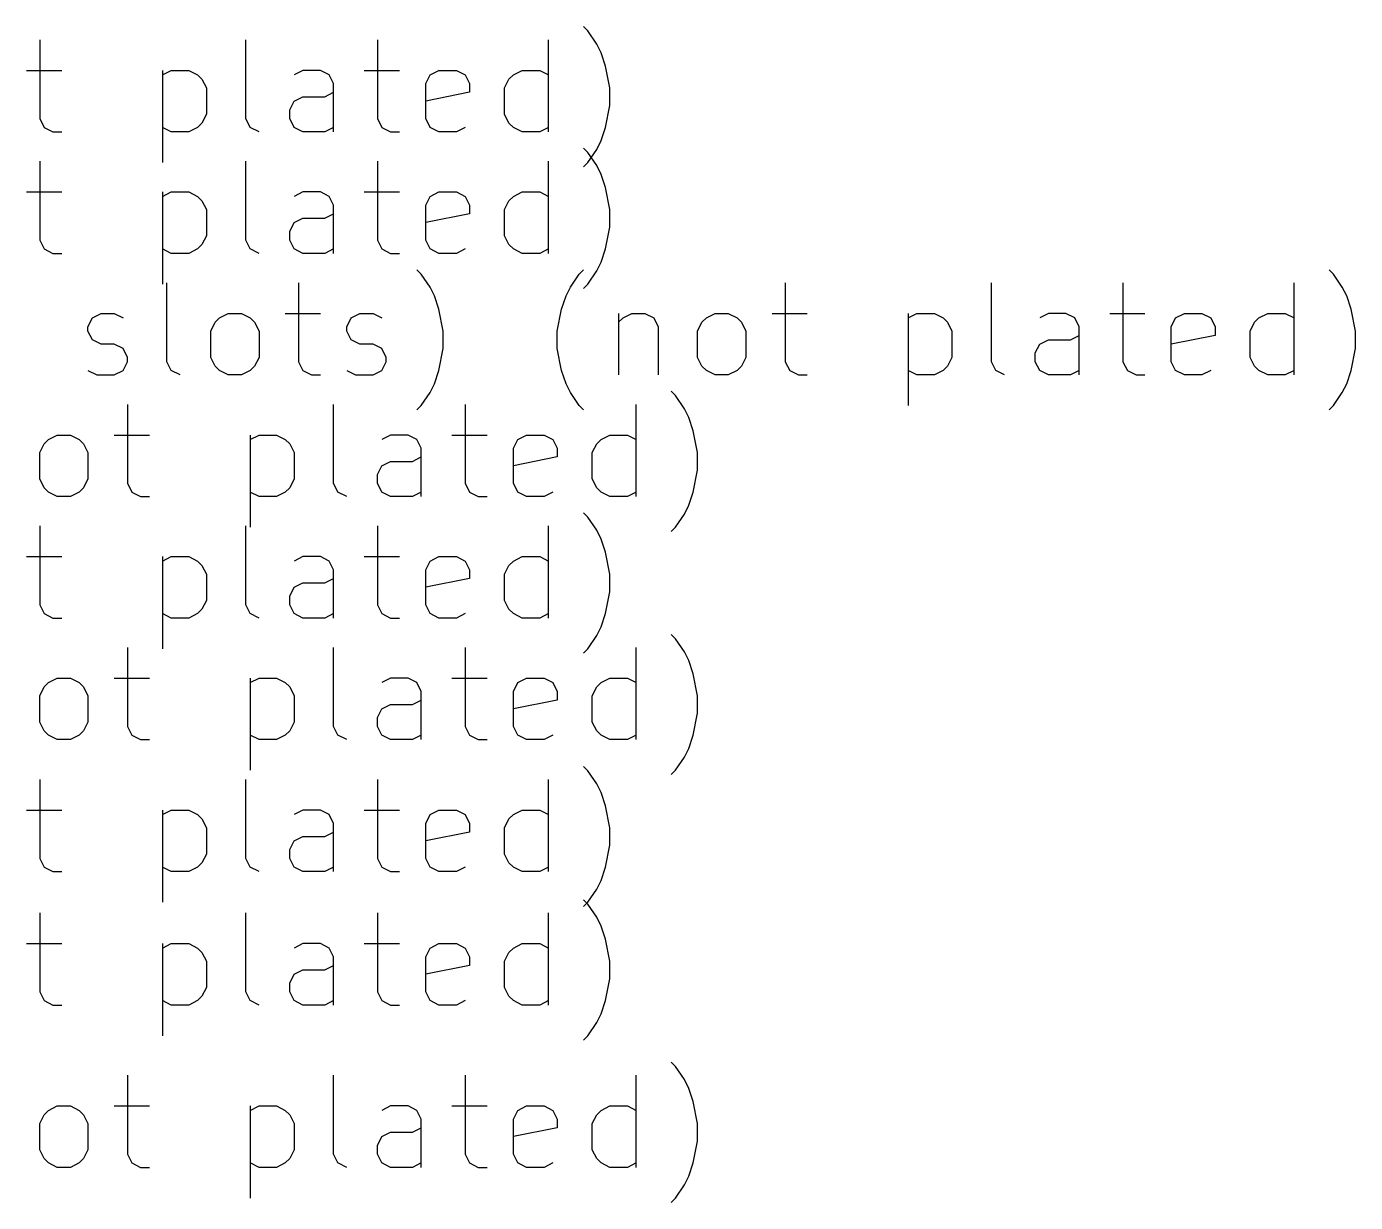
# Model space of a CAD drawing. Extents: x 32 to 156, y -183 to -30.
# Drawn here: x 112.41 to 155.69, y -183.37 to -145.06 of the extents above; entities that cross this region are included whole.
import ezdxf

# ---------------------------------------------------------------- set-up
doc = ezdxf.new("R2010")
doc.units = 0
doc.header["$MEASUREMENT"] = 0
doc.layers.add('BLACK', color=7, linetype='CONTINUOUS')

msp = doc.modelspace()

# ---------------------------------------------------------------- linework, layer by layer
at = {"layer": 'Black'}
for p, q in [((130.691, -145.206), (130.549, -145.064)), ((130.977, -145.635), (130.691, -145.206)), ((112.834, -145.492), (112.834, -148.064)), ((119.549, -148.064), (119.549, -145.492)), ((123.834, -145.492), (123.834, -148.064)), ((129.406, -148.492), (129.406, -145.492)), ((131.12, -145.921), (130.977, -145.635)), ((131.263, -146.349), (131.12, -145.921)), ((112.406, -146.492), (113.549, -146.492)), ((116.834, -146.492), (116.834, -149.492)), ((116.834, -146.635), (117.12, -146.492)), ((117.12, -146.492), (117.691, -146.492)), ((117.691, -146.492), (117.977, -146.635)), ((117.977, -146.635), (118.12, -146.778)), ((121.406, -146.492), (121.12, -146.635)), ((121.977, -146.492), (121.406, -146.492)), ((122.263, -146.635), (121.977, -146.492)), ((122.406, -146.921), (122.263, -146.635)), ((123.406, -146.492), (124.549, -146.492)), ((125.406, -146.921), (125.549, -146.635)), ((125.549, -146.635), (125.834, -146.492)), ((125.834, -146.492), (126.406, -146.492)), ((126.406, -146.492), (126.691, -146.635)), ((126.691, -146.635), (126.834, -146.921)), ((128.12, -146.778), (128.263, -146.635)), ((128.263, -146.635), (128.549, -146.492)), ((128.549, -146.492), (129.12, -146.492)), ((129.12, -146.492), (129.406, -146.635)), ((131.406, -147.064), (131.263, -146.349)), ((118.12, -146.778), (118.263, -147.064)), ((118.263, -147.064), (118.263, -147.921)), ((122.406, -148.492), (122.406, -146.921)), ((125.406, -148.064), (125.406, -146.921)), ((126.834, -146.921), (126.834, -147.206)), ((127.977, -147.064), (128.12, -146.778)), ((127.977, -147.921), (127.977, -147.064)), ((131.406, -147.635), (131.406, -147.064)), ((120.977, -147.778), (121.12, -147.492)), ((121.12, -147.492), (121.406, -147.349)), ((121.406, -147.349), (122.12, -147.349)), ((122.12, -147.349), (122.406, -147.206)), ((126.834, -147.206), (125.406, -147.492)), ((118.263, -147.921), (118.12, -148.206)), ((120.977, -148.064), (120.977, -147.778)), ((128.12, -148.206), (127.977, -147.921)), ((131.263, -148.349), (131.406, -147.635)), ((112.834, -148.064), (112.977, -148.349)), ((112.977, -148.349), (113.263, -148.492)), ((117.12, -148.492), (116.834, -148.349)), ((117.977, -148.349), (117.691, -148.492)), ((118.12, -148.206), (117.977, -148.349)), ((119.691, -148.349), (119.549, -148.064)), ((119.977, -148.492), (119.691, -148.349)), ((121.12, -148.349), (120.977, -148.064)), ((121.406, -148.492), (121.12, -148.349)), ((122.406, -148.349), (122.12, -148.492)), ((123.834, -148.064), (123.977, -148.349)), ((123.977, -148.349), (124.263, -148.492)), ((125.549, -148.349), (125.406, -148.064)), ((125.834, -148.492), (125.549, -148.349)), ((126.691, -148.349), (126.406, -148.492)), ((128.263, -148.349), (128.12, -148.206)), ((128.549, -148.492), (128.263, -148.349)), ((129.406, -148.349), (129.12, -148.492)), ((131.12, -148.778), (131.263, -148.349)), ((113.263, -148.492), (113.549, -148.492)), ((117.691, -148.492), (117.12, -148.492)), ((122.12, -148.492), (121.406, -148.492)), ((124.263, -148.492), (124.549, -148.492)), ((126.406, -148.492), (125.834, -148.492)), ((129.12, -148.492), (128.549, -148.492)), ((130.977, -149.064), (131.12, -148.778)), ((130.691, -149.166), (130.549, -149.024)), ((130.691, -149.492), (130.977, -149.064)), ((130.977, -149.595), (130.691, -149.166)), ((112.834, -149.452), (112.834, -152.024)), ((119.549, -152.024), (119.549, -149.452)), ((123.834, -149.452), (123.834, -152.024)), ((129.406, -152.452), (129.406, -149.452)), ((130.549, -149.635), (130.691, -149.492)), ((131.12, -149.881), (130.977, -149.595)), ((131.263, -150.309), (131.12, -149.881)), ((112.406, -150.452), (113.549, -150.452)), ((116.834, -150.452), (116.834, -153.452)), ((116.834, -150.595), (117.12, -150.452)), ((117.12, -150.452), (117.691, -150.452)), ((117.691, -150.452), (117.977, -150.595)), ((117.977, -150.595), (118.12, -150.738)), ((121.406, -150.452), (121.12, -150.595)), ((121.977, -150.452), (121.406, -150.452)), ((122.263, -150.595), (121.977, -150.452)), ((122.406, -150.881), (122.263, -150.595)), ((123.406, -150.452), (124.549, -150.452)), ((125.406, -150.881), (125.549, -150.595)), ((125.549, -150.595), (125.834, -150.452)), ((125.834, -150.452), (126.406, -150.452)), ((126.406, -150.452), (126.691, -150.595)), ((126.691, -150.595), (126.834, -150.881)), ((128.12, -150.738), (128.263, -150.595)), ((128.263, -150.595), (128.549, -150.452)), ((128.549, -150.452), (129.12, -150.452)), ((129.12, -150.452), (129.406, -150.595)), ((131.406, -151.024), (131.263, -150.309)), ((118.12, -150.738), (118.263, -151.024)), ((118.263, -151.024), (118.263, -151.881)), ((122.406, -152.452), (122.406, -150.881)), ((125.406, -152.024), (125.406, -150.881)), ((126.834, -150.881), (126.834, -151.166)), ((127.977, -151.024), (128.12, -150.738)), ((127.977, -151.881), (127.977, -151.024)), ((131.406, -151.595), (131.406, -151.024)), ((120.977, -151.738), (121.12, -151.452)), ((121.12, -151.452), (121.406, -151.309)), ((121.406, -151.309), (122.12, -151.309)), ((122.12, -151.309), (122.406, -151.166)), ((126.834, -151.166), (125.406, -151.452)), ((118.263, -151.881), (118.12, -152.166)), ((120.977, -152.024), (120.977, -151.738)), ((128.12, -152.166), (127.977, -151.881)), ((131.263, -152.309), (131.406, -151.595)), ((112.834, -152.024), (112.977, -152.309)), ((112.977, -152.309), (113.263, -152.452)), ((117.12, -152.452), (116.834, -152.309)), ((117.977, -152.309), (117.691, -152.452)), ((118.12, -152.166), (117.977, -152.309)), ((119.691, -152.309), (119.549, -152.024)), ((119.977, -152.452), (119.691, -152.309)), ((121.12, -152.309), (120.977, -152.024)), ((121.406, -152.452), (121.12, -152.309)), ((122.406, -152.309), (122.12, -152.452)), ((123.834, -152.024), (123.977, -152.309)), ((123.977, -152.309), (124.263, -152.452)), ((125.549, -152.309), (125.406, -152.024)), ((125.834, -152.452), (125.549, -152.309)), ((126.691, -152.309), (126.406, -152.452)), ((128.263, -152.309), (128.12, -152.166)), ((128.549, -152.452), (128.263, -152.309)), ((129.406, -152.309), (129.12, -152.452)), ((131.12, -152.738), (131.263, -152.309)), ((113.263, -152.452), (113.549, -152.452)), ((117.691, -152.452), (117.12, -152.452)), ((122.12, -152.452), (121.406, -152.452)), ((124.263, -152.452), (124.549, -152.452)), ((126.406, -152.452), (125.834, -152.452)), ((129.12, -152.452), (128.549, -152.452)), ((130.977, -153.024), (131.12, -152.738)), ((125.263, -153.126), (125.12, -152.984)), ((125.549, -153.555), (125.263, -153.126)), ((130.12, -153.555), (130.406, -153.126)), ((130.406, -153.126), (130.549, -152.984)), ((130.691, -153.452), (130.977, -153.024)), ((154.977, -153.126), (154.834, -152.984)), ((155.263, -153.555), (154.977, -153.126)), ((116.977, -155.984), (116.977, -153.412)), ((121.263, -153.412), (121.263, -155.984)), ((125.691, -153.841), (125.549, -153.555)), ((129.977, -153.841), (130.12, -153.555)), ((130.549, -153.595), (130.691, -153.452)), ((137.12, -153.412), (137.12, -155.984)), ((143.834, -155.984), (143.834, -153.412)), ((148.12, -153.412), (148.12, -155.984)), ((153.691, -156.412), (153.691, -153.412)), ((155.406, -153.841), (155.263, -153.555)), ((125.834, -154.269), (125.691, -153.841)), ((129.834, -154.269), (129.977, -153.841)), ((155.549, -154.269), (155.406, -153.841)), ((114.549, -154.555), (114.834, -154.412)), ((114.834, -154.412), (115.263, -154.412)), ((115.263, -154.412), (115.549, -154.555)), ((118.691, -154.555), (118.977, -154.412)), ((118.977, -154.412), (119.406, -154.412)), ((119.406, -154.412), (119.691, -154.555)), ((120.834, -154.412), (121.977, -154.412)), ((122.977, -154.555), (123.263, -154.412)), ((123.263, -154.412), (123.691, -154.412)), ((123.691, -154.412), (123.977, -154.555)), ((125.977, -154.984), (125.834, -154.269)), ((129.691, -154.984), (129.834, -154.269)), ((131.691, -154.412), (131.691, -156.412)), ((131.834, -154.555), (132.12, -154.412)), ((132.12, -154.412), (132.549, -154.412)), ((132.549, -154.412), (132.834, -154.555)), ((134.549, -154.555), (134.834, -154.412)), ((134.834, -154.412), (135.263, -154.412)), ((135.263, -154.412), (135.549, -154.555)), ((136.691, -154.412), (137.834, -154.412)), ((141.12, -154.412), (141.12, -157.412)), ((141.12, -154.555), (141.406, -154.412)), ((141.406, -154.412), (141.977, -154.412)), ((141.977, -154.412), (142.263, -154.555)), ((145.691, -154.412), (145.406, -154.555)), ((146.263, -154.412), (145.691, -154.412)), ((146.549, -154.555), (146.263, -154.412)), ((147.691, -154.412), (148.834, -154.412)), ((149.834, -154.555), (150.12, -154.412)), ((150.12, -154.412), (150.691, -154.412)), ((150.691, -154.412), (150.977, -154.555)), ((152.549, -154.555), (152.834, -154.412)), ((152.834, -154.412), (153.406, -154.412)), ((153.406, -154.412), (153.691, -154.555)), ((155.691, -154.984), (155.549, -154.269)), ((114.406, -154.841), (114.549, -154.555)), ((114.406, -154.984), (114.406, -154.841)), ((118.406, -154.984), (118.549, -154.698)), ((118.549, -154.698), (118.691, -154.555)), ((119.691, -154.555), (119.834, -154.698)), ((119.834, -154.698), (119.977, -154.984)), ((122.834, -154.841), (122.977, -154.555)), ((122.834, -154.984), (122.834, -154.841)), ((131.691, -154.698), (131.834, -154.555)), ((132.834, -154.555), (132.977, -154.841)), ((132.977, -154.841), (132.977, -156.412)), ((134.263, -154.984), (134.406, -154.698)), ((134.406, -154.698), (134.549, -154.555)), ((135.549, -154.555), (135.691, -154.698)), ((135.691, -154.698), (135.834, -154.984)), ((142.263, -154.555), (142.406, -154.698)), ((142.406, -154.698), (142.549, -154.984)), ((146.691, -154.841), (146.549, -154.555)), ((146.691, -156.412), (146.691, -154.841)), ((149.691, -154.841), (149.834, -154.555)), ((149.691, -155.984), (149.691, -154.841)), ((150.977, -154.555), (151.12, -154.841)), ((151.12, -154.841), (151.12, -155.126)), ((152.263, -154.984), (152.406, -154.698)), ((152.406, -154.698), (152.549, -154.555)), ((114.549, -155.269), (114.406, -154.984)), ((114.834, -155.412), (114.549, -155.269)), ((118.406, -155.841), (118.406, -154.984)), ((119.977, -154.984), (119.977, -155.841)), ((122.977, -155.269), (122.834, -154.984)), ((123.263, -155.412), (122.977, -155.269)), ((125.977, -155.555), (125.977, -154.984)), ((129.691, -155.555), (129.691, -154.984)), ((134.263, -155.841), (134.263, -154.984)), ((135.834, -154.984), (135.834, -155.841)), ((142.549, -154.984), (142.549, -155.841)), ((145.406, -155.412), (145.691, -155.269)), ((145.691, -155.269), (146.406, -155.269)), ((146.406, -155.269), (146.691, -155.126)), ((151.12, -155.126), (149.691, -155.412)), ((152.263, -155.841), (152.263, -154.984)), ((155.691, -155.555), (155.691, -154.984)), ((115.263, -155.412), (114.834, -155.412)), ((115.549, -155.555), (115.263, -155.412)), ((115.691, -155.841), (115.549, -155.555)), ((123.691, -155.412), (123.263, -155.412)), ((123.977, -155.555), (123.691, -155.412)), ((124.12, -155.841), (123.977, -155.555)), ((125.834, -156.269), (125.977, -155.555)), ((129.834, -156.269), (129.691, -155.555)), ((145.263, -155.698), (145.406, -155.412)), ((145.263, -155.984), (145.263, -155.698)), ((155.549, -156.269), (155.691, -155.555)), ((115.549, -156.269), (115.691, -155.984)), ((115.691, -155.984), (115.691, -155.841)), ((117.12, -156.269), (116.977, -155.984)), ((118.549, -156.126), (118.406, -155.841)), ((118.691, -156.269), (118.549, -156.126)), ((119.834, -156.126), (119.691, -156.269)), ((119.977, -155.841), (119.834, -156.126)), ((121.263, -155.984), (121.406, -156.269)), ((123.977, -156.269), (124.12, -155.984)), ((124.12, -155.984), (124.12, -155.841)), ((134.406, -156.126), (134.263, -155.841)), ((134.549, -156.269), (134.406, -156.126)), ((135.691, -156.126), (135.549, -156.269)), ((135.834, -155.841), (135.691, -156.126)), ((137.12, -155.984), (137.263, -156.269)), ((142.406, -156.126), (142.263, -156.269)), ((142.549, -155.841), (142.406, -156.126)), ((143.977, -156.269), (143.834, -155.984)), ((145.406, -156.269), (145.263, -155.984)), ((148.12, -155.984), (148.263, -156.269)), ((149.834, -156.269), (149.691, -155.984)), ((152.406, -156.126), (152.263, -155.841)), ((152.549, -156.269), (152.406, -156.126)), ((114.406, -156.269), (114.691, -156.412)), ((114.691, -156.412), (115.263, -156.412)), ((115.263, -156.412), (115.549, -156.269)), ((117.406, -156.412), (117.12, -156.269)), ((118.977, -156.412), (118.691, -156.269)), ((119.406, -156.412), (118.977, -156.412)), ((119.691, -156.269), (119.406, -156.412)), ((121.406, -156.269), (121.691, -156.412)), ((121.691, -156.412), (121.977, -156.412)), ((122.834, -156.269), (123.12, -156.412)), ((123.12, -156.412), (123.691, -156.412)), ((123.691, -156.412), (123.977, -156.269)), ((125.691, -156.698), (125.834, -156.269)), ((129.977, -156.698), (129.834, -156.269)), ((134.834, -156.412), (134.549, -156.269)), ((135.263, -156.412), (134.834, -156.412)), ((135.549, -156.269), (135.263, -156.412)), ((137.263, -156.269), (137.549, -156.412)), ((137.549, -156.412), (137.834, -156.412)), ((141.406, -156.412), (141.12, -156.269)), ((141.977, -156.412), (141.406, -156.412)), ((142.263, -156.269), (141.977, -156.412)), ((144.263, -156.412), (143.977, -156.269)), ((145.691, -156.412), (145.406, -156.269)), ((146.406, -156.412), (145.691, -156.412)), ((146.691, -156.269), (146.406, -156.412)), ((148.263, -156.269), (148.549, -156.412)), ((148.549, -156.412), (148.834, -156.412)), ((150.12, -156.412), (149.834, -156.269)), ((150.691, -156.412), (150.12, -156.412)), ((150.977, -156.269), (150.691, -156.412)), ((152.834, -156.412), (152.549, -156.269)), ((153.406, -156.412), (152.834, -156.412)), ((153.691, -156.269), (153.406, -156.412)), ((155.406, -156.698), (155.549, -156.269)), ((125.263, -157.412), (125.549, -156.984)), ((125.549, -156.984), (125.691, -156.698)), ((130.12, -156.984), (129.977, -156.698)), ((130.406, -157.412), (130.12, -156.984)), ((133.549, -157.086), (133.406, -156.944)), ((133.834, -157.515), (133.549, -157.086)), ((154.977, -157.412), (155.263, -156.984)), ((155.263, -156.984), (155.406, -156.698)), ((115.691, -157.372), (115.691, -159.944)), ((122.406, -159.944), (122.406, -157.372)), ((125.12, -157.555), (125.263, -157.412)), ((126.691, -157.372), (126.691, -159.944)), ((130.549, -157.555), (130.406, -157.412)), ((132.263, -160.372), (132.263, -157.372)), ((133.977, -157.801), (133.834, -157.515)), ((154.834, -157.555), (154.977, -157.412)), ((134.12, -158.229), (133.977, -157.801)), ((113.12, -158.515), (113.406, -158.372)), ((113.406, -158.372), (113.834, -158.372)), ((113.834, -158.372), (114.12, -158.515)), ((115.263, -158.372), (116.406, -158.372)), ((119.691, -158.372), (119.691, -161.372)), ((119.691, -158.515), (119.977, -158.372)), ((119.977, -158.372), (120.549, -158.372)), ((120.549, -158.372), (120.834, -158.515)), ((124.263, -158.372), (123.977, -158.515)), ((124.834, -158.372), (124.263, -158.372)), ((125.12, -158.515), (124.834, -158.372)), ((126.263, -158.372), (127.406, -158.372)), ((128.406, -158.515), (128.691, -158.372)), ((128.691, -158.372), (129.263, -158.372)), ((129.263, -158.372), (129.549, -158.515)), ((131.12, -158.515), (131.406, -158.372)), ((131.406, -158.372), (131.977, -158.372)), ((131.977, -158.372), (132.263, -158.515)), ((134.263, -158.944), (134.12, -158.229)), ((112.834, -158.944), (112.977, -158.658)), ((112.977, -158.658), (113.12, -158.515)), ((114.12, -158.515), (114.263, -158.658)), ((114.263, -158.658), (114.406, -158.944)), ((120.834, -158.515), (120.977, -158.658)), ((120.977, -158.658), (121.12, -158.944)), ((125.263, -158.801), (125.12, -158.515)), ((125.263, -160.372), (125.263, -158.801)), ((128.263, -158.801), (128.406, -158.515)), ((128.263, -159.944), (128.263, -158.801)), ((129.549, -158.515), (129.691, -158.801)), ((129.691, -158.801), (129.691, -159.086)), ((130.834, -158.944), (130.977, -158.658)), ((130.977, -158.658), (131.12, -158.515)), ((112.834, -159.801), (112.834, -158.944)), ((114.406, -158.944), (114.406, -159.801)), ((121.12, -158.944), (121.12, -159.801)), ((123.977, -159.372), (124.263, -159.229)), ((124.263, -159.229), (124.977, -159.229)), ((124.977, -159.229), (125.263, -159.086)), ((129.691, -159.086), (128.263, -159.372)), ((130.834, -159.801), (130.834, -158.944)), ((134.263, -159.515), (134.263, -158.944)), ((123.834, -159.658), (123.977, -159.372)), ((123.834, -159.944), (123.834, -159.658)), ((134.12, -160.229), (134.263, -159.515)), ((112.977, -160.086), (112.834, -159.801)), ((113.12, -160.229), (112.977, -160.086)), ((114.263, -160.086), (114.12, -160.229)), ((114.406, -159.801), (114.263, -160.086)), ((115.691, -159.944), (115.834, -160.229)), ((120.977, -160.086), (120.834, -160.229)), ((121.12, -159.801), (120.977, -160.086)), ((122.549, -160.229), (122.406, -159.944)), ((123.977, -160.229), (123.834, -159.944)), ((126.691, -159.944), (126.834, -160.229)), ((128.406, -160.229), (128.263, -159.944)), ((130.977, -160.086), (130.834, -159.801)), ((131.12, -160.229), (130.977, -160.086)), ((113.406, -160.372), (113.12, -160.229)), ((113.834, -160.372), (113.406, -160.372)), ((114.12, -160.229), (113.834, -160.372)), ((115.834, -160.229), (116.12, -160.372)), ((116.12, -160.372), (116.406, -160.372)), ((119.977, -160.372), (119.691, -160.229)), ((120.549, -160.372), (119.977, -160.372)), ((120.834, -160.229), (120.549, -160.372)), ((122.834, -160.372), (122.549, -160.229)), ((124.263, -160.372), (123.977, -160.229)), ((124.977, -160.372), (124.263, -160.372)), ((125.263, -160.229), (124.977, -160.372)), ((126.834, -160.229), (127.12, -160.372)), ((127.12, -160.372), (127.406, -160.372)), ((128.691, -160.372), (128.406, -160.229)), ((129.263, -160.372), (128.691, -160.372)), ((129.549, -160.229), (129.263, -160.372)), ((131.406, -160.372), (131.12, -160.229)), ((131.977, -160.372), (131.406, -160.372)), ((132.263, -160.229), (131.977, -160.372)), ((133.977, -160.658), (134.12, -160.229)), ((130.691, -161.046), (130.549, -160.904)), ((133.549, -161.372), (133.834, -160.944)), ((133.834, -160.944), (133.977, -160.658)), ((112.834, -161.332), (112.834, -163.904)), ((119.549, -163.904), (119.549, -161.332)), ((123.834, -161.332), (123.834, -163.904)), ((129.406, -164.332), (129.406, -161.332)), ((130.977, -161.475), (130.691, -161.046)), ((133.406, -161.515), (133.549, -161.372)), ((131.12, -161.761), (130.977, -161.475)), ((131.263, -162.189), (131.12, -161.761)), ((131.406, -162.904), (131.263, -162.189)), ((112.406, -162.332), (113.549, -162.332)), ((116.834, -162.332), (116.834, -165.332)), ((116.834, -162.475), (117.12, -162.332)), ((117.12, -162.332), (117.691, -162.332)), ((117.691, -162.332), (117.977, -162.475)), ((117.977, -162.475), (118.12, -162.618)), ((118.12, -162.618), (118.263, -162.904)), ((121.406, -162.332), (121.12, -162.475)), ((121.977, -162.332), (121.406, -162.332)), ((122.263, -162.475), (121.977, -162.332)), ((122.406, -162.761), (122.263, -162.475)), ((123.406, -162.332), (124.549, -162.332)), ((125.406, -162.761), (125.549, -162.475)), ((125.549, -162.475), (125.834, -162.332)), ((125.834, -162.332), (126.406, -162.332)), ((126.406, -162.332), (126.691, -162.475)), ((126.691, -162.475), (126.834, -162.761)), ((127.977, -162.904), (128.12, -162.618)), ((128.12, -162.618), (128.263, -162.475)), ((128.263, -162.475), (128.549, -162.332)), ((128.549, -162.332), (129.12, -162.332)), ((129.12, -162.332), (129.406, -162.475)), ((118.263, -162.904), (118.263, -163.761)), ((122.12, -163.189), (122.406, -163.046)), ((122.406, -164.332), (122.406, -162.761)), ((125.406, -163.904), (125.406, -162.761)), ((126.834, -163.046), (125.406, -163.332)), ((126.834, -162.761), (126.834, -163.046)), ((127.977, -163.761), (127.977, -162.904)), ((131.406, -163.475), (131.406, -162.904)), ((120.977, -163.618), (121.12, -163.332)), ((121.12, -163.332), (121.406, -163.189)), ((121.406, -163.189), (122.12, -163.189)), ((131.263, -164.189), (131.406, -163.475)), ((112.834, -163.904), (112.977, -164.189)), ((118.12, -164.046), (117.977, -164.189)), ((118.263, -163.761), (118.12, -164.046)), ((119.691, -164.189), (119.549, -163.904)), ((120.977, -163.904), (120.977, -163.618)), ((121.12, -164.189), (120.977, -163.904)), ((123.834, -163.904), (123.977, -164.189)), ((125.549, -164.189), (125.406, -163.904)), ((128.12, -164.046), (127.977, -163.761)), ((128.263, -164.189), (128.12, -164.046)), ((112.977, -164.189), (113.263, -164.332)), ((113.263, -164.332), (113.549, -164.332)), ((117.12, -164.332), (116.834, -164.189)), ((117.691, -164.332), (117.12, -164.332)), ((117.977, -164.189), (117.691, -164.332)), ((119.977, -164.332), (119.691, -164.189)), ((121.406, -164.332), (121.12, -164.189)), ((122.12, -164.332), (121.406, -164.332)), ((122.406, -164.189), (122.12, -164.332)), ((123.977, -164.189), (124.263, -164.332)), ((124.263, -164.332), (124.549, -164.332)), ((125.834, -164.332), (125.549, -164.189)), ((126.406, -164.332), (125.834, -164.332)), ((126.691, -164.189), (126.406, -164.332)), ((128.549, -164.332), (128.263, -164.189)), ((129.12, -164.332), (128.549, -164.332)), ((129.406, -164.189), (129.12, -164.332)), ((131.12, -164.618), (131.263, -164.189)), ((130.691, -165.332), (130.977, -164.904)), ((130.977, -164.904), (131.12, -164.618)), ((133.549, -165.006), (133.406, -164.864)), ((115.691, -165.292), (115.691, -167.864)), ((122.406, -167.864), (122.406, -165.292)), ((126.691, -165.292), (126.691, -167.864)), ((130.549, -165.475), (130.691, -165.332)), ((132.263, -168.292), (132.263, -165.292)), ((133.834, -165.435), (133.549, -165.006)), ((133.977, -165.721), (133.834, -165.435)), ((134.12, -166.149), (133.977, -165.721)), ((134.263, -166.864), (134.12, -166.149)), ((112.834, -166.864), (112.977, -166.578)), ((112.977, -166.578), (113.12, -166.435)), ((113.12, -166.435), (113.406, -166.292)), ((113.406, -166.292), (113.834, -166.292)), ((113.834, -166.292), (114.12, -166.435)), ((114.12, -166.435), (114.263, -166.578)), ((114.263, -166.578), (114.406, -166.864)), ((115.263, -166.292), (116.406, -166.292)), ((119.691, -166.292), (119.691, -169.292)), ((119.691, -166.435), (119.977, -166.292)), ((119.977, -166.292), (120.549, -166.292)), ((120.549, -166.292), (120.834, -166.435)), ((120.834, -166.435), (120.977, -166.578)), ((120.977, -166.578), (121.12, -166.864)), ((124.263, -166.292), (123.977, -166.435)), ((124.834, -166.292), (124.263, -166.292)), ((125.12, -166.435), (124.834, -166.292)), ((125.263, -166.721), (125.12, -166.435)), ((126.263, -166.292), (127.406, -166.292)), ((128.263, -166.721), (128.406, -166.435)), ((128.406, -166.435), (128.691, -166.292)), ((128.691, -166.292), (129.263, -166.292)), ((129.263, -166.292), (129.549, -166.435)), ((129.549, -166.435), (129.691, -166.721)), ((130.834, -166.864), (130.977, -166.578)), ((130.977, -166.578), (131.12, -166.435)), ((131.12, -166.435), (131.406, -166.292)), ((131.406, -166.292), (131.977, -166.292)), ((131.977, -166.292), (132.263, -166.435)), ((112.834, -167.721), (112.834, -166.864)), ((114.406, -166.864), (114.406, -167.721)), ((121.12, -166.864), (121.12, -167.721)), ((124.977, -167.149), (125.263, -167.006)), ((125.263, -168.292), (125.263, -166.721)), ((128.263, -167.864), (128.263, -166.721)), ((129.691, -167.006), (128.263, -167.292)), ((129.691, -166.721), (129.691, -167.006)), ((130.834, -167.721), (130.834, -166.864)), ((134.263, -167.435), (134.263, -166.864)), ((123.834, -167.578), (123.977, -167.292)), ((123.977, -167.292), (124.263, -167.149)), ((124.263, -167.149), (124.977, -167.149)), ((134.12, -168.149), (134.263, -167.435)), ((112.977, -168.006), (112.834, -167.721)), ((114.406, -167.721), (114.263, -168.006)), ((115.691, -167.864), (115.834, -168.149)), ((121.12, -167.721), (120.977, -168.006)), ((122.549, -168.149), (122.406, -167.864)), ((123.834, -167.864), (123.834, -167.578)), ((123.977, -168.149), (123.834, -167.864)), ((126.691, -167.864), (126.834, -168.149)), ((128.406, -168.149), (128.263, -167.864)), ((130.977, -168.006), (130.834, -167.721)), ((113.12, -168.149), (112.977, -168.006)), ((113.406, -168.292), (113.12, -168.149)), ((113.834, -168.292), (113.406, -168.292)), ((114.12, -168.149), (113.834, -168.292)), ((114.263, -168.006), (114.12, -168.149)), ((115.834, -168.149), (116.12, -168.292)), ((116.12, -168.292), (116.406, -168.292)), ((119.977, -168.292), (119.691, -168.149)), ((120.549, -168.292), (119.977, -168.292)), ((120.834, -168.149), (120.549, -168.292)), ((120.977, -168.006), (120.834, -168.149)), ((122.834, -168.292), (122.549, -168.149)), ((124.263, -168.292), (123.977, -168.149)), ((124.977, -168.292), (124.263, -168.292)), ((125.263, -168.149), (124.977, -168.292)), ((126.834, -168.149), (127.12, -168.292)), ((127.12, -168.292), (127.406, -168.292)), ((128.691, -168.292), (128.406, -168.149)), ((129.263, -168.292), (128.691, -168.292)), ((129.549, -168.149), (129.263, -168.292)), ((131.12, -168.149), (130.977, -168.006)), ((131.406, -168.292), (131.12, -168.149)), ((131.977, -168.292), (131.406, -168.292)), ((132.263, -168.149), (131.977, -168.292)), ((133.977, -168.578), (134.12, -168.149)), ((133.834, -168.864), (133.977, -168.578)), ((130.691, -169.306), (130.549, -169.164)), ((133.549, -169.292), (133.834, -168.864)), ((112.834, -169.592), (112.834, -172.164)), ((119.549, -172.164), (119.549, -169.592)), ((123.834, -169.592), (123.834, -172.164)), ((129.406, -172.592), (129.406, -169.592)), ((130.977, -169.735), (130.691, -169.306)), ((133.406, -169.435), (133.549, -169.292)), ((131.12, -170.021), (130.977, -169.735)), ((131.263, -170.449), (131.12, -170.021)), ((131.406, -171.164), (131.263, -170.449)), ((112.406, -170.592), (113.549, -170.592)), ((116.834, -170.592), (116.834, -173.592)), ((116.834, -170.735), (117.12, -170.592)), ((117.12, -170.592), (117.691, -170.592)), ((117.691, -170.592), (117.977, -170.735)), ((117.977, -170.735), (118.12, -170.878)), ((118.12, -170.878), (118.263, -171.164)), ((121.406, -170.592), (121.12, -170.735)), ((121.977, -170.592), (121.406, -170.592)), ((122.263, -170.735), (121.977, -170.592)), ((122.406, -171.021), (122.263, -170.735)), ((123.406, -170.592), (124.549, -170.592)), ((125.406, -171.021), (125.549, -170.735)), ((125.549, -170.735), (125.834, -170.592)), ((125.834, -170.592), (126.406, -170.592)), ((126.406, -170.592), (126.691, -170.735)), ((126.691, -170.735), (126.834, -171.021)), ((127.977, -171.164), (128.12, -170.878)), ((128.12, -170.878), (128.263, -170.735)), ((128.263, -170.735), (128.549, -170.592)), ((128.549, -170.592), (129.12, -170.592)), ((129.12, -170.592), (129.406, -170.735)), ((118.263, -171.164), (118.263, -172.021)), ((122.12, -171.449), (122.406, -171.306)), ((122.406, -172.592), (122.406, -171.021)), ((125.406, -172.164), (125.406, -171.021)), ((126.834, -171.306), (125.406, -171.592)), ((126.834, -171.021), (126.834, -171.306)), ((127.977, -172.021), (127.977, -171.164)), ((131.406, -171.735), (131.406, -171.164)), ((120.977, -171.878), (121.12, -171.592)), ((121.12, -171.592), (121.406, -171.449)), ((121.406, -171.449), (122.12, -171.449)), ((131.263, -172.449), (131.406, -171.735)), ((112.834, -172.164), (112.977, -172.449)), ((118.263, -172.021), (118.12, -172.306)), ((119.691, -172.449), (119.549, -172.164)), ((120.977, -172.164), (120.977, -171.878)), ((121.12, -172.449), (120.977, -172.164)), ((123.834, -172.164), (123.977, -172.449)), ((125.549, -172.449), (125.406, -172.164)), ((128.12, -172.306), (127.977, -172.021)), ((112.977, -172.449), (113.263, -172.592)), ((113.263, -172.592), (113.549, -172.592)), ((117.12, -172.592), (116.834, -172.449)), ((117.691, -172.592), (117.12, -172.592)), ((117.977, -172.449), (117.691, -172.592)), ((118.12, -172.306), (117.977, -172.449)), ((119.977, -172.592), (119.691, -172.449)), ((121.406, -172.592), (121.12, -172.449)), ((122.12, -172.592), (121.406, -172.592)), ((122.406, -172.449), (122.12, -172.592)), ((123.977, -172.449), (124.263, -172.592)), ((124.263, -172.592), (124.549, -172.592)), ((125.834, -172.592), (125.549, -172.449)), ((126.406, -172.592), (125.834, -172.592)), ((126.691, -172.449), (126.406, -172.592)), ((128.263, -172.449), (128.12, -172.306)), ((128.549, -172.592), (128.263, -172.449)), ((129.12, -172.592), (128.549, -172.592)), ((129.406, -172.449), (129.12, -172.592)), ((131.12, -172.878), (131.263, -172.449)), ((130.977, -173.164), (131.12, -172.878)), ((130.691, -173.654), (130.549, -173.512)), ((130.691, -173.592), (130.977, -173.164)), ((112.834, -173.94), (112.834, -176.512)), ((119.549, -176.512), (119.549, -173.94)), ((123.834, -173.94), (123.834, -176.512)), ((129.406, -176.94), (129.406, -173.94)), ((130.549, -173.735), (130.691, -173.592)), ((130.977, -174.083), (130.691, -173.654)), ((131.12, -174.369), (130.977, -174.083)), ((131.263, -174.797), (131.12, -174.369)), ((131.406, -175.512), (131.263, -174.797)), ((112.406, -174.94), (113.549, -174.94)), ((116.834, -174.94), (116.834, -177.94)), ((116.834, -175.083), (117.12, -174.94)), ((117.12, -174.94), (117.691, -174.94)), ((117.691, -174.94), (117.977, -175.083)), ((117.977, -175.083), (118.12, -175.226)), ((118.12, -175.226), (118.263, -175.512)), ((121.406, -174.94), (121.12, -175.083)), ((121.977, -174.94), (121.406, -174.94)), ((122.263, -175.083), (121.977, -174.94)), ((122.406, -175.369), (122.263, -175.083)), ((123.406, -174.94), (124.549, -174.94)), ((125.406, -175.369), (125.549, -175.083)), ((125.549, -175.083), (125.834, -174.94)), ((125.834, -174.94), (126.406, -174.94)), ((126.406, -174.94), (126.691, -175.083)), ((126.691, -175.083), (126.834, -175.369)), ((127.977, -175.512), (128.12, -175.226)), ((128.12, -175.226), (128.263, -175.083)), ((128.263, -175.083), (128.549, -174.94)), ((128.549, -174.94), (129.12, -174.94)), ((129.12, -174.94), (129.406, -175.083)), ((118.263, -175.512), (118.263, -176.369)), ((122.12, -175.797), (122.406, -175.654)), ((122.406, -176.94), (122.406, -175.369)), ((125.406, -176.512), (125.406, -175.369)), ((126.834, -175.654), (125.406, -175.94)), ((126.834, -175.369), (126.834, -175.654)), ((127.977, -176.369), (127.977, -175.512)), ((131.406, -176.083), (131.406, -175.512)), ((120.977, -176.226), (121.12, -175.94)), ((121.12, -175.94), (121.406, -175.797)), ((121.406, -175.797), (122.12, -175.797)), ((131.263, -176.797), (131.406, -176.083)), ((112.834, -176.512), (112.977, -176.797)), ((118.263, -176.369), (118.12, -176.654)), ((119.691, -176.797), (119.549, -176.512)), ((120.977, -176.512), (120.977, -176.226)), ((121.12, -176.797), (120.977, -176.512)), ((123.834, -176.512), (123.977, -176.797)), ((125.549, -176.797), (125.406, -176.512)), ((128.12, -176.654), (127.977, -176.369)), ((112.977, -176.797), (113.263, -176.94)), ((113.263, -176.94), (113.549, -176.94)), ((117.12, -176.94), (116.834, -176.797)), ((117.691, -176.94), (117.12, -176.94)), ((117.977, -176.797), (117.691, -176.94)), ((118.12, -176.654), (117.977, -176.797)), ((119.977, -176.94), (119.691, -176.797)), ((121.406, -176.94), (121.12, -176.797)), ((122.12, -176.94), (121.406, -176.94)), ((122.406, -176.797), (122.12, -176.94)), ((123.977, -176.797), (124.263, -176.94)), ((124.263, -176.94), (124.549, -176.94)), ((125.834, -176.94), (125.549, -176.797)), ((126.406, -176.94), (125.834, -176.94)), ((126.691, -176.797), (126.406, -176.94)), ((128.263, -176.797), (128.12, -176.654)), ((128.549, -176.94), (128.263, -176.797)), ((129.12, -176.94), (128.549, -176.94)), ((129.406, -176.797), (129.12, -176.94)), ((131.12, -177.226), (131.263, -176.797)), ((130.977, -177.512), (131.12, -177.226)), ((130.691, -177.94), (130.977, -177.512)), ((130.549, -178.083), (130.691, -177.94)), ((133.549, -178.942), (133.406, -178.799)), ((133.834, -179.371), (133.549, -178.942)), ((115.691, -179.228), (115.691, -181.799)), ((122.406, -181.799), (122.406, -179.228)), ((126.691, -179.228), (126.691, -181.799)), ((132.263, -182.228), (132.263, -179.228)), ((133.977, -179.657), (133.834, -179.371)), ((134.12, -180.085), (133.977, -179.657)), ((112.977, -180.514), (113.12, -180.371)), ((113.12, -180.371), (113.406, -180.228)), ((113.406, -180.228), (113.834, -180.228)), ((113.834, -180.228), (114.12, -180.371)), ((114.12, -180.371), (114.263, -180.514)), ((115.263, -180.228), (116.406, -180.228)), ((119.691, -180.228), (119.691, -183.228)), ((119.691, -180.371), (119.977, -180.228)), ((119.977, -180.228), (120.549, -180.228)), ((120.549, -180.228), (120.834, -180.371)), ((120.834, -180.371), (120.977, -180.514)), ((124.263, -180.228), (123.977, -180.371)), ((124.834, -180.228), (124.263, -180.228)), ((125.12, -180.371), (124.834, -180.228)), ((125.263, -180.657), (125.12, -180.371)), ((126.263, -180.228), (127.406, -180.228)), ((128.263, -180.657), (128.406, -180.371)), ((128.406, -180.371), (128.691, -180.228)), ((128.691, -180.228), (129.263, -180.228)), ((129.263, -180.228), (129.549, -180.371)), ((129.549, -180.371), (129.691, -180.657)), ((130.977, -180.514), (131.12, -180.371)), ((131.12, -180.371), (131.406, -180.228)), ((131.406, -180.228), (131.977, -180.228)), ((131.977, -180.228), (132.263, -180.371)), ((134.263, -180.799), (134.12, -180.085)), ((112.834, -180.799), (112.977, -180.514)), ((112.834, -181.657), (112.834, -180.799)), ((114.263, -180.514), (114.406, -180.799)), ((114.406, -180.799), (114.406, -181.657)), ((120.977, -180.514), (121.12, -180.799)), ((121.12, -180.799), (121.12, -181.657)), ((125.263, -182.228), (125.263, -180.657)), ((128.263, -181.799), (128.263, -180.657)), ((129.691, -180.657), (129.691, -180.942)), ((130.834, -180.799), (130.977, -180.514)), ((130.834, -181.657), (130.834, -180.799)), ((134.263, -181.371), (134.263, -180.799)), ((123.834, -181.514), (123.977, -181.228)), ((123.977, -181.228), (124.263, -181.085)), ((124.263, -181.085), (124.977, -181.085)), ((124.977, -181.085), (125.263, -180.942)), ((129.691, -180.942), (128.263, -181.228)), ((112.977, -181.942), (112.834, -181.657)), ((114.406, -181.657), (114.263, -181.942)), ((121.12, -181.657), (120.977, -181.942)), ((123.834, -181.799), (123.834, -181.514)), ((130.977, -181.942), (130.834, -181.657)), ((134.12, -182.085), (134.263, -181.371)), ((113.12, -182.085), (112.977, -181.942)), ((113.406, -182.228), (113.12, -182.085)), ((113.834, -182.228), (113.406, -182.228)), ((114.12, -182.085), (113.834, -182.228)), ((114.263, -181.942), (114.12, -182.085)), ((115.691, -181.799), (115.834, -182.085)), ((115.834, -182.085), (116.12, -182.228)), ((116.12, -182.228), (116.406, -182.228)), ((119.977, -182.228), (119.691, -182.085)), ((120.549, -182.228), (119.977, -182.228)), ((120.834, -182.085), (120.549, -182.228)), ((120.977, -181.942), (120.834, -182.085)), ((122.549, -182.085), (122.406, -181.799)), ((122.834, -182.228), (122.549, -182.085)), ((123.977, -182.085), (123.834, -181.799)), ((124.263, -182.228), (123.977, -182.085)), ((124.977, -182.228), (124.263, -182.228)), ((125.263, -182.085), (124.977, -182.228)), ((126.691, -181.799), (126.834, -182.085)), ((126.834, -182.085), (127.12, -182.228)), ((127.12, -182.228), (127.406, -182.228)), ((128.406, -182.085), (128.263, -181.799)), ((128.691, -182.228), (128.406, -182.085)), ((129.263, -182.228), (128.691, -182.228)), ((129.549, -182.085), (129.263, -182.228)), ((131.12, -182.085), (130.977, -181.942)), ((131.406, -182.228), (131.12, -182.085)), ((131.977, -182.228), (131.406, -182.228)), ((132.263, -182.085), (131.977, -182.228)), ((133.977, -182.514), (134.12, -182.085)), ((133.834, -182.799), (133.977, -182.514)), ((133.549, -183.228), (133.834, -182.799)), ((133.406, -183.371), (133.549, -183.228))]:
    msp.add_line(p, q, dxfattribs=at)

doc.saveas('drawing.dxf')
